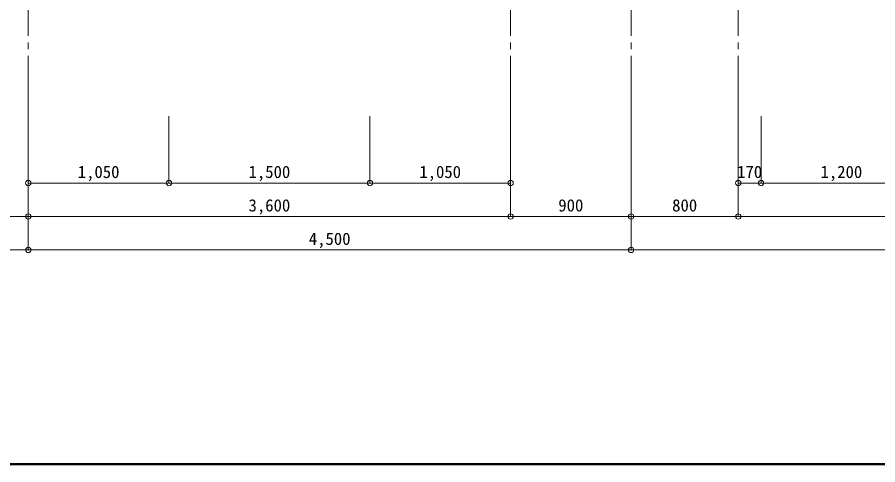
# Model space of a CAD drawing. Units: millimetres at full size, sheet at 1:50. Extents: x -9674 to 9699, y -6794 to 6791.
# Drawn here: x -2561 to 3864, y -6794 to -3449 of the extents above; entities that cross this region are included whole.
import ezdxf
from ezdxf.enums import TextEntityAlignment as Align

# ---------------------------------------------------------------- set-up
doc = ezdxf.new("R2010")
doc.units = ezdxf.units.MM
doc.header["$LTSCALE"] = 50
doc.header["$PDMODE"] = 32
doc.header["$PDSIZE"] = 40
doc.linetypes.add('CHAIN2', pattern=[12, 9, -1, 1, -1])
for name, color, linetype, lineweight in [('0-0_図面枠', 7, 'Continuous', 9), ('1-0_芯', 7, 'CHAIN2', 9), ('1-B_寸法', 7, 'Continuous', 9)]:
    doc.layers.add(name, color=color, linetype=linetype, lineweight=lineweight)
doc.styles.add('ＭＳ ゴシック', font='')
doc.styles.get('ＭＳ ゴシック').set_extended_font_data('MS Gothic')

msp = doc.modelspace()

# ---------------------------------------------------------------- linework, layer by layer
at = {"layer": '0-0_図面枠'}
for p, q in [((-9673.92, -6793.93), (9698.92, -6793.93)), ((-9672.16, -6792.16), (9697.16, -6792.16)), ((-9670.4, -6790.4), (9695.4, -6790.4)), ((9693.64, -6788.64), (-9668.64, -6788.64)), ((-9666.87, -6786.88), (9691.87, -6786.88)), ((-9665.11, -6785.11), (9690.11, -6785.11)), ((-9663.35, -6783.35), (9688.35, -6783.35))]:
    msp.add_line(p, q, dxfattribs=at)
at = {"layer": '1-0_芯'}
for p, q in [((-2477.5, -4188.13), (-2477.5, 4241.87)), ((2022.5, -4188.13), (2022.5, 4241.87)), ((1122.5, -4188.13), (1122.5, -138.13)), ((2822.5, -4188.13), (2822.5, -138.13))]:
    msp.add_line(p, q, dxfattribs=at)
at = {"layer": '1-B_寸法'}
for p, q in [((-2477.5, -5188.13), (-2477.5, -4188.13)), ((-1427.5, -4688.13), (-1427.5, -4188.13)), ((72.5, -4688.13), (72.5, -4188.13)), ((1122.5, -4938.13), (1122.5, -4188.13)), ((2022.5, -5188.13), (2022.5, -4188.13)), ((2822.5, -4938.13), (2822.5, -4188.13)), ((2992.5, -4688.13), (2992.5, -4188.13)), ((-1427.5, -4688.13), (-2477.5, -4688.13)), ((72.5, -4688.13), (-1427.5, -4688.13)), ((1122.5, -4688.13), (72.5, -4688.13)), ((2992.5, -4688.13), (2822.5, -4688.13)), ((4192.5, -4688.13), (2992.5, -4688.13)), ((-3777.5, -4938.13), (-2477.5, -4938.13)), ((-2477.5, -4938.13), (1122.5, -4938.13)), ((1122.5, -4938.13), (2022.5, -4938.13)), ((2022.5, -4938.13), (2822.5, -4938.13)), ((2822.5, -4938.13), (6422.5, -4938.13)), ((-6677.5, -5188.13), (-2477.5, -5188.13)), ((-2477.5, -5188.13), (2022.5, -5188.13)), ((2022.5, -5188.13), (6422.5, -5188.13))]:
    msp.add_line(p, q, dxfattribs=at)
at = {"layer": '1-B_寸法', "color": 3}
for p in [(-2477.5, -4688.13), (-1427.5, -4688.13), (72.5, -4688.13), (1122.5, -4688.13), (2822.5, -4688.13), (2992.5, -4688.13), (-2477.5, -4938.13), (1122.5, -4938.13), (2022.5, -4938.13), (2822.5, -4938.13), (-2477.5, -5188.13), (2022.5, -5188.13)]:
    msp.add_point(p, dxfattribs=at)

# ---------------------------------------------------------------- texts
at = {"layer": '1-B_寸法', "style": 'ＭＳ ゴシック'}
for s, p in [('1,050', (-2108.75, -4678.13)), ('1,500', (-833.75, -4678.13)), ('1,050', (441.25, -4678.13)), ('170', (2813.75, -4678.13)), ('1,200', (3436.25, -4678.13)), ('3,600', (-833.75, -4928.13)), ('900', (1478.75, -4928.13)), ('800', (2328.75, -4928.13)), ('4,500', (-383.75, -5178.13))]:
    msp.add_text(s, height=91.64, dxfattribs=at).set_placement(p, align=Align.BOTTOM_LEFT)

doc.saveas('drawing.dxf')
